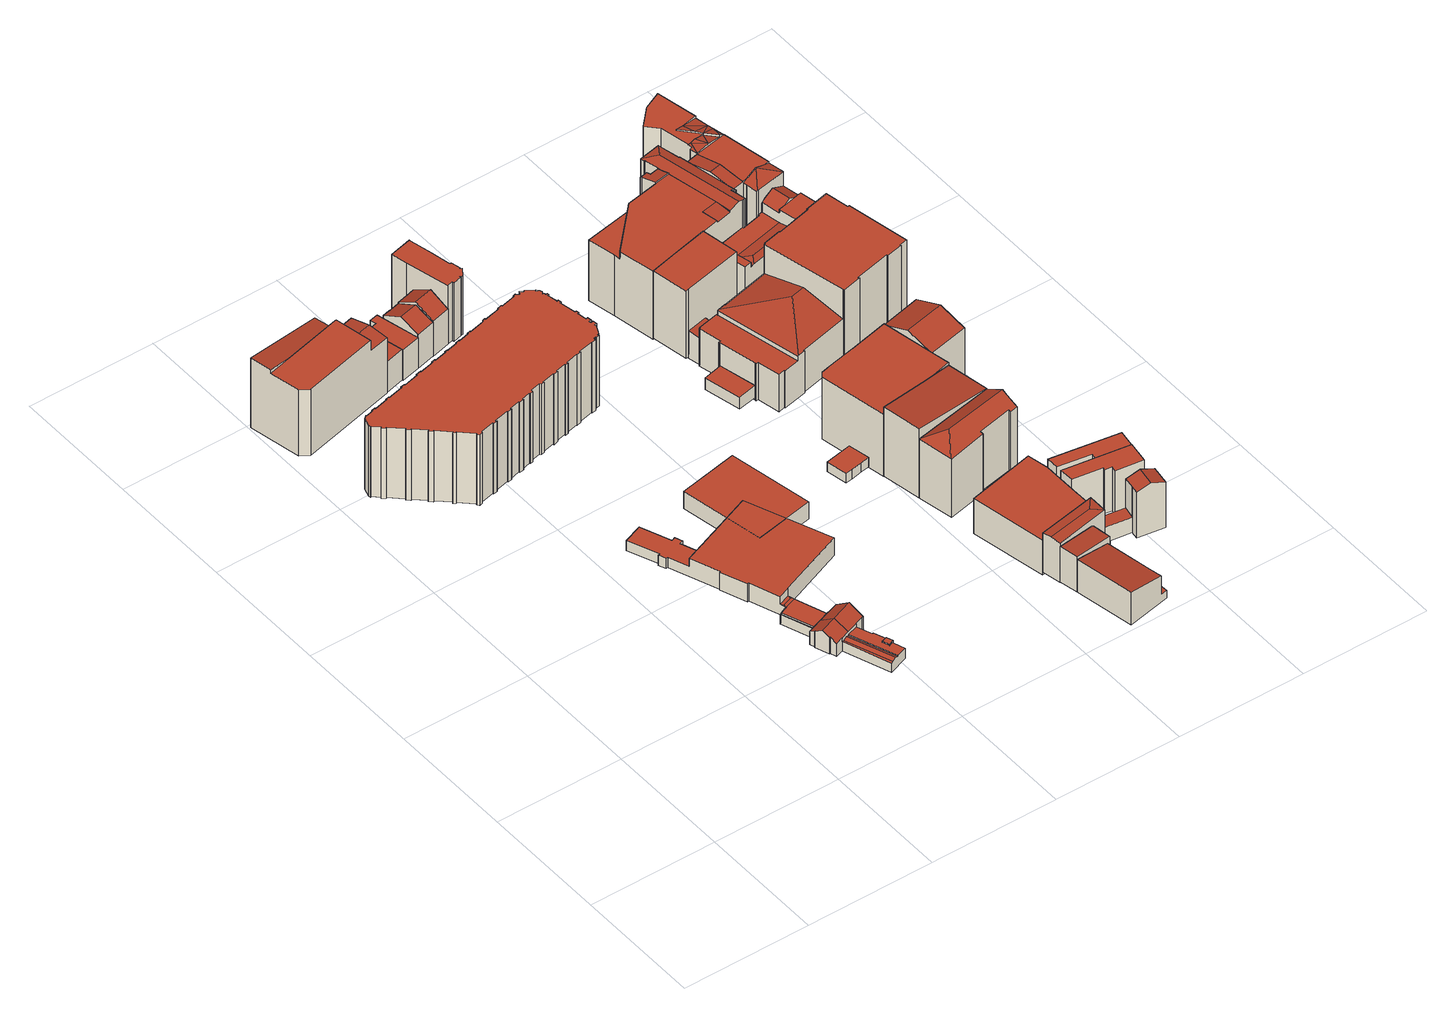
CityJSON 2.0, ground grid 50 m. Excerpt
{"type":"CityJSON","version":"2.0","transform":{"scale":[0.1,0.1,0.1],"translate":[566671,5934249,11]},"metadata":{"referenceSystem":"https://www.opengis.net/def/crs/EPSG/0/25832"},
"CityObjects":{
"building1":{"type":"Building","attributes":{"Gemeindeschluessel":"02000000","Geometrietyp2DReferenz":"3000","function":"31001_2010","roofType":"1000","measuredHeight":30.11,"storeysAboveGround":5},"geometry":[{"type":"MultiSurface","lod":"2","boundaries":[[[0,1,2,3,4]],[[5,6,7,1,8,9,10,11]],[[12,13,14,15]],[[16,17,13,12]],[[18,4,3,19]],[[1,0,8]],[[1,7,2]],[[20,10,9,21]],[[20,21,18,19,22,23,24]],[[24,23,14,13,17]],[[20,24,17,16,11,10]],[[5,11,16,12,15]],[[23,22,6,5,15,14]],[[18,21,9,8,0,4]],[[22,19,3,2,7,6]]],"semantics":{"surfaces":[{"type":"RoofSurface"},{"type":"WallSurface"},{"type":"GroundSurface"}],"values":[0,0,0,0,1,1,1,1,2,1,1,1,1,1,1]}}]},
"building2":{"type":"Building","attributes":{"Gemeindeschluessel":"02000000","Geometrietyp2DReferenz":"3000","function":"31001_3091","roofType":"1000","measuredHeight":4.42,"storeysAboveGround":1},"geometry":[{"type":"MultiSurface","lod":"2","boundaries":[[[25,26,27,28,29,30,31]],[[32,33,34,35,36,37,38]],[[38,37,26,25]],[[37,36,27,26]],[[36,35,28,27]],[[35,34,29,28]],[[34,33,30,29]],[[33,32,31,30]],[[32,38,25,31]]],"semantics":{"surfaces":[{"type":"GroundSurface"},{"type":"RoofSurface"},{"type":"WallSurface"}],"values":[0,1,2,2,2,2,2,2,2]}}]},
"building3":{"type":"Building","attributes":{"Gemeindeschluessel":"02000000","Geometrietyp2DReferenz":"3000","function":"51009_1610","roofType":"1000","measuredHeight":8.95},"geometry":[{"type":"MultiSurface","lod":"2","boundaries":[[[39,40,41,42,43,44]],[[45,40,39]],[[46,47,41,40,45,48,49,50]],[[47,42,41]],[[51,52,53,54]],[[52,55,56,53]],[[57,58,59,60,61,62,63,64,65,66,67,68]],[[69,70,71,72,73]],[[74,51,54,75]],[[76,77,78,79]],[[79,78,80,81]],[[81,80,82,83]],[[84,85,86,87]],[[87,86,88,89]],[[89,88,90,91]],[[43,92,93,44]],[[94,95,96,97]],[[97,96,98,99]],[[99,98,100,101]],[[102,103,104,105]],[[105,104,106,107]],[[71,108,50,72]],[[70,109,108,71]],[[110,66,65,111]],[[111,65,64,112]],[[112,64,63,113]],[[113,63,62,114]],[[114,62,61,115]],[[115,61,60,116]],[[116,60,59,117]],[[117,59,58,118]],[[55,57,68,56]],[[119,120,121,122]],[[123,124,125,126]],[[126,125,127,128]],[[129,130,131,132]],[[132,131,133,134]],[[135,48,45,39,44,93,95,94]],[[136,75,54,53,56,68,67,137,138]],[[139,140,92,43,42,47,46,141,142,143,144]],[[139,144,145,119,122,146,110,111,112,113,114,115,116,117,118,147,148,129,132,134,123,126,128,149,150,135,94,97,99,101,76,79,81,83,151,152,84,87,89,91,153,102,105,107,154]],[[100,98,96,95,93,92,140,155,106,104,103,156,157,158]],[[159,160,161,162,127,125,124,163]],[[164,136,138,159,163,133,131,130]],[[100,158,165,77,76,101]],[[166,151,83,82]],[[155,140,139,154]],[[106,155,154,107]],[[109,70,69,161,160,142,141]],[[135,150,73,72,50,49,48]],[[147,118,58,57,55,52,51,74]],[[123,134,133,163,124]],[[119,145,167,168,120]],[[110,146,169,137,67,66]],[[169,146,122,121]],[[167,145,144,143]],[[164,130,129,148]],[[148,147,74,75,136,164]],[[150,149,162,161,69,73]],[[127,162,149,128]],[[156,103,102,153]],[[165,158,157,170]],[[153,91,90,170,157,156]],[[85,84,152,171]],[[171,152,151,166]],[[159,138,137,169,121,120,168]],[[159,168,167,143,142,160]],[[109,141,46,50,108]],[[171,166,82,80,78,77,165,170,90,88,86,85]]],"semantics":{"surfaces":[{"type":"RoofSurface"},{"type":"WallSurface"},{"type":"GroundSurface"}],"values":[0,0,0,0,0,0,0,0,0,1,1,1,1,1,1,1,1,1,1,1,1,1,1,1,1,1,1,1,1,1,1,1,1,1,1,1,1,1,1,1,2,0,0,0,1,1,1,1,1,1,1,1,1,1,1,1,1,1,1,1,1,1,1,1,1,0,0,0,0]}}]},
"building4":{"type":"Building","attributes":{"Gemeindeschluessel":"02000000","Geometrietyp2DReferenz":"3000","function":"31001_2010","roofType":"1000","measuredHeight":30.69,"storeysAboveGround":6},"geometry":[{"type":"MultiSurface","lod":"2","boundaries":[[[172,173,174,175]],[[175,174,176,177]],[[177,176,178,179]],[[179,178,180,181]],[[181,180,182,183]],[[183,182,184,185]],[[185,184,186,187]],[[187,186,188,189]],[[189,188,190,191]],[[191,190,192,193]],[[193,192,194,195]],[[195,194,196,197]],[[197,196,198,199]],[[199,198,200,201]],[[201,200,202,203]],[[203,202,204,205]],[[205,204,206,207]],[[207,206,208,209]],[[209,208,210,211]],[[211,210,212,213]],[[213,212,214,215]],[[215,214,216,217]],[[217,216,218,219]],[[219,218,220,221]],[[221,220,222,223]],[[223,222,224,225]],[[225,224,226,227]],[[227,226,228,229]],[[229,228,230,231]],[[231,230,232,233]],[[233,232,234,235]],[[235,234,236,237]],[[237,236,238,239]],[[239,238,240,241]],[[241,240,242,243]],[[243,242,244,245]],[[245,244,246,247]],[[247,246,248,249]],[[249,248,250,251]],[[251,250,252,253]],[[253,252,254,255]],[[255,254,256,257]],[[257,256,258,259]],[[259,258,260,261]],[[261,260,262,263]],[[263,262,264,265]],[[265,264,266,267]],[[267,266,268,269]],[[269,268,270,271]],[[271,270,272,273]],[[273,272,274,275]],[[275,274,276,277]],[[277,276,278,279]],[[279,278,280,281]],[[282,283,284,285]],[[285,284,286,287]],[[287,286,288,289]],[[289,288,290,291]],[[291,290,292,293]],[[293,292,294,295]],[[295,294,296,297]],[[297,296,298,299]],[[299,298,300,301]],[[301,300,302,303]],[[303,302,304,305]],[[305,304,306,307]],[[307,306,308,309]],[[309,308,310,311]],[[311,310,312,313]],[[313,312,314,315]],[[315,314,316,317]],[[317,316,318,319]],[[319,318,320,321]],[[321,320,322,323]],[[323,322,324,325]],[[325,324,326,327]],[[328,329,330,331]],[[331,330,332,333]],[[333,332,334,335]],[[335,334,336,337]],[[337,336,338,339]],[[339,338,340,341]],[[341,340,342,343]],[[343,342,344,345]],[[345,344,346,347]],[[347,346,348,349]],[[349,348,350,351]],[[351,350,352,353]],[[353,352,354,355]],[[355,354,356,357]],[[357,356,358,359]],[[359,358,360,361]],[[361,360,362,363]],[[363,362,364,365]],[[365,364,366,367]],[[367,366,368,369]],[[369,368,370,371]],[[371,370,372,373]],[[373,372,374,375]],[[375,374,376,377]],[[377,376,378,379]],[[379,378,380,381]],[[381,380,382,383]],[[383,382,384,385]],[[385,384,386,387]],[[387,386,388,389]],[[389,388,390,391]],[[391,390,392,393]],[[393,392,394,395]],[[395,394,396,397]],[[397,396,398,399]],[[399,398,400,401]],[[401,400,402,403]],[[403,402,404,405]],[[405,404,406,407]],[[407,406,408,409]],[[409,408,410,411]],[[411,410,412,413]],[[413,412,414,415]],[[415,414,416,417]],[[417,416,418,419]],[[420,421,422,423]],[[423,422,424,425]],[[425,424,426,427]],[[427,426,428,429]],[[429,428,430,431]],[[431,430,432,433]],[[433,432,434,435]],[[435,434,436,437]],[[437,436,438,439]],[[439,438,440,441]],[[441,440,442,443]],[[443,442,444,445]],[[445,444,446,447]],[[447,446,448,449]],[[449,448,450,451]],[[451,450,452,453]],[[453,452,454,455]],[[455,454,456,457]],[[457,456,458,459]],[[459,458,173,172]],[[460,461,462,463]],[[462,461,418,416,414,412,410,408,406,404,402,400,398,396,394,392,390,388,386,384,382,380,378,376,374,372,370,368,366,364,362,360,358,356,354,352,350,348,346,344,342,340,338,336,334,332,330,329,464,326,324,322,320,318,316,314,312,310,308,306,304,302,300,298,296,294,292,290,288,286,284,283,465,280,278,276,274,272,270,268,266,264,262,260,258,256,254,252,250,248,246,244,242,240,238,236,234,232,230,228,226,224,222,220,218,216,214,212,210,208,206,204,202,200,198,196,194,192,190,188,186,184,182,180,178,176,174,173,458,456,454,452,450,448,446,444,442,440,438,436,434,432,430,428,426,424,422,421]],[[328,331,333,335,337,339,341,343,345,347,349,351,353,355,357,359,361,363,365,367,369,371,373,375,377,379,381,383,385,387,389,391,393,395,397,399,401,403,405,407,409,411,413,415,417,419,460,463,420,423,425,427,429,431,433,435,437,439,441,443,445,447,449,451,453,455,457,459,172,175,177,179,181,183,185,187,189,191,193,195,197,199,201,203,205,207,209,211,213,215,217,219,221,223,225,227,229,231,233,235,237,239,241,243,245,247,249,251,253,255,257,259,261,263,265,267,269,271,273,275,277,279,281,466,282,285,287,289,291,293,295,297,299,301,303,305,307,309,311,313,315,317,319,321,323,325,327,467]],[[467,327,326,464]],[[420,463,462,421]],[[460,419,418,461]],[[328,467,464,329]],[[282,466,465,283]],[[466,281,280,465]]],"semantics":{"surfaces":[{"type":"WallSurface"},{"type":"RoofSurface"},{"type":"GroundSurface"}],"values":[0,0,0,0,0,0,0,0,0,0,0,0,0,0,0,0,0,0,0,0,0,0,0,0,0,0,0,0,0,0,0,0,0,0,0,0,0,0,0,0,0,0,0,0,0,0,0,0,0,0,0,0,0,0,0,0,0,0,0,0,0,0,0,0,0,0,0,0,0,0,0,0,0,0,0,0,0,0,0,0,0,0,0,0,0,0,0,0,0,0,0,0,0,0,0,0,0,0,0,0,0,0,0,0,0,0,0,0,0,0,0,0,0,0,0,0,0,0,0,0,0,0,0,0,0,0,0,0,0,0,0,0,0,0,0,0,0,0,0,0,0,0,1,2,0,0,0,0,0,0]}}]},
"building5":{"type":"Building","attributes":{"Gemeindeschluessel":"02000000","Geometrietyp2DReferenz":"3000","function":"31001_2070","roofType":"1000","measuredHeight":13.26,"storeysAboveGround":3},"geometry":[{"type":"MultiSurface","lod":"2","boundaries":[[[468,469,470,471]],[[471,470,472,473]],[[473,472,474,475]],[[469,468,476,477]],[[477,476,475,474]],[[475,476,468,471,473]],[[477,474,472,470,469]]],"semantics":{"surfaces":[{"type":"WallSurface"},{"type":"GroundSurface"},{"type":"RoofSurface"}],"values":[0,0,0,0,0,1,2]}}]},
"building6":{"type":"Building","attributes":{"Gemeindeschluessel":"02000000","Geometrietyp2DReferenz":"3000","function":"31001_1120","roofType":"1000","measuredHeight":13.15,"storeysAboveGround":3},"geometry":[{"type":"MultiSurface","lod":"2","boundaries":[[[478,479,480,481,482,483,484,485]],[[486,487,488,489,490,491,492,468]],[[486,485,484,487]],[[487,484,483,488]],[[488,483,482,489]],[[489,482,481,490]],[[490,481,480,491]],[[491,480,479,492]],[[492,479,478,468]],[[468,478,485,486]]],"semantics":{"surfaces":[{"type":"RoofSurface"},{"type":"GroundSurface"},{"type":"WallSurface"}],"values":[0,1,2,2,2,2,2,2,2,2]}}]},
"building7":{"type":"Building","attributes":{"Gemeindeschluessel":"02000000","Geometrietyp2DReferenz":"3000","function":"31001_1120","roofType":"3100","measuredHeight":18.09,"storeysAboveGround":3},"geometry":[{"type":"MultiSurface","lod":"2","boundaries":[[[493,494,495,496]],[[497,496,495,498]],[[493,499,500,494]],[[501,502,503,504]],[[505,506,507,508]],[[501,504,497,498,509,510,505,508]],[[497,504,503,511,499,493,496]],[[505,510,512,513,506]],[[502,501,508,507]],[[512,510,509,514]],[[509,498,495,494,500,514]],[[511,503,502,507,506,513]],[[511,513,512,514,500,499]]],"semantics":{"surfaces":[{"type":"RoofSurface"},{"type":"WallSurface"},{"type":"GroundSurface"}],"values":[0,1,1,1,1,2,1,1,1,1,1,0,0]}}]},
"building8":{"type":"Building","attributes":{"Gemeindeschluessel":"02000000","Geometrietyp2DReferenz":"3000","function":"31001_3074","roofType":"1000","measuredHeight":7.38},"geometry":[{"type":"MultiSurface","lod":"2","boundaries":[[[515,516,517,518]],[[519,520,521,522]],[[519,518,517,520]],[[520,517,516,521]],[[521,516,515,522]],[[519,522,515,518]]],"semantics":{"surfaces":[{"type":"RoofSurface"},{"type":"GroundSurface"},{"type":"WallSurface"}],"values":[0,1,2,2,2,2]}}]},
"building9":{"type":"Building","attributes":{"Gemeindeschluessel":"02000000","Geometrietyp2DReferenz":"3000","function":"31001_2070","roofType":"3100","measuredHeight":19.47,"storeysAboveGround":5},"geometry":[{"type":"MultiSurface","lod":"2","boundaries":[[[523,524,525,526]],[[527,528,529,530]],[[531,526,525,532]],[[523,533,534,524]],[[535,536,537,538]],[[527,530,539,540,531,532,535,538]],[[541,542,534,533,543,544]],[[544,543,540,539]],[[541,544,539,530,529]],[[535,532,525,524,534,542,536]],[[531,540,543,533,523,526]],[[528,527,538,537]],[[528,537,536,542,541,529]]],"semantics":{"surfaces":[{"type":"RoofSurface"},{"type":"WallSurface"},{"type":"GroundSurface"}],"values":[0,1,1,1,1,2,0,1,1,1,1,1,0]}}]},
"building10":{"type":"Building","attributes":{"Gemeindeschluessel":"02000000","Geometrietyp2DReferenz":"3000","function":"31001_3010","roofType":"1000","measuredHeight":25.36,"storeysAboveGround":8},"geometry":[{"type":"MultiSurface","lod":"2","boundaries":[[[545,546,547,548,549,550,551,552,553,554,555,556,557,558,559,560,561]],[[562,563,564,565,566,567,568,569,570,571,572,573,574,575,576,577,578]],[[562,561,560,563]],[[563,560,559,564]],[[564,559,558,565]],[[565,558,557,566]],[[566,557,556,567]],[[567,556,555,568]],[[568,555,554,569]],[[569,554,553,570]],[[570,553,552,571]],[[571,552,551,572]],[[572,551,550,573]],[[573,550,549,574]],[[574,549,548,575]],[[575,548,547,576]],[[576,547,546,577]],[[577,546,545,578]],[[578,545,561,562]]],"semantics":{"surfaces":[{"type":"RoofSurface"},{"type":"GroundSurface"},{"type":"WallSurface"}],"values":[0,1,2,2,2,2,2,2,2,2,2,2,2,2,2,2,2,2,2]}}]},
"building11":{"type":"Building","attributes":{"Gemeindeschluessel":"02000000","Geometrietyp2DReferenz":"3000","function":"51009_1610","roofType":"1000","measuredHeight":4.13},"geometry":[{"type":"MultiSurface","lod":"2","boundaries":[[[579,580,581,582,583,584]],[[585,586,587,588,589,590]],[[585,584,583,586]],[[586,583,582,587]],[[587,582,581,588]],[[588,581,580,589]],[[589,580,579,590]],[[585,590,579,584]]],"semantics":{"surfaces":[{"type":"RoofSurface"},{"type":"GroundSurface"},{"type":"WallSurface"}],"values":[0,1,2,2,2,2,2,2]}}]},
"building12":{"type":"Building","attributes":{"Gemeindeschluessel":"02000000","Geometrietyp2DReferenz":"3000","function":"31001_2070","roofType":"2100","measuredHeight":14.18,"storeysAboveGround":3},"geometry":[{"type":"MultiSurface","lod":"2","boundaries":[[[591,592,593,594]],[[595,596,597,598]],[[594,599,600,591]],[[601,593,592,602]],[[603,595,598,604,601,602]],[[603,602,592,591,600,605]],[[601,604,599,594,593]],[[596,595,603,605]],[[599,604,598,597]],[[597,596,605,600,599]]],"semantics":{"surfaces":[{"type":"RoofSurface"},{"type":"WallSurface"},{"type":"GroundSurface"}],"values":[0,1,1,1,2,1,1,1,1,0]}}]},
"building13":{"type":"Building","attributes":{"Gemeindeschluessel":"02000000","Geometrietyp2DReferenz":"3000","function":"31001_2070","roofType":"1000","measuredHeight":15.32,"storeysAboveGround":4},"geometry":[{"type":"MultiSurface","lod":"2","boundaries":[[[606,607,608,609]],[[609,610,611,606]],[[612,608,607,613]],[[614,615,616,617,612,613]],[[618,616,615,619]],[[620,617,616,618]],[[619,615,614,621]],[[614,613,607,606,611,621]],[[612,617,620,610,609,608]],[[619,621,611,610,620,618]]],"semantics":{"surfaces":[{"type":"RoofSurface"},{"type":"WallSurface"},{"type":"GroundSurface"}],"values":[0,1,1,2,1,1,1,1,1,0]}}]},
"building14":{"type":"Building","attributes":{"Gemeindeschluessel":"02000000","Geometrietyp2DReferenz":"3000","function":"51009_1610","roofType":"1000","measuredHeight":5.1},"geometry":[{"type":"MultiSurface","lod":"2","boundaries":[[[622,623,624,625]],[[626,627,628,629]],[[626,625,624,627]],[[627,624,623,628]],[[628,623,622,629]],[[629,622,625,626]]],"semantics":{"surfaces":[{"type":"RoofSurface"},{"type":"GroundSurface"},{"type":"WallSurface"}],"values":[0,1,2,2,2,2]}}]},
"building15":{"type":"Building","attributes":{"Gemeindeschluessel":"02000000","Geometrietyp2DReferenz":"3000","function":"31001_2070","roofType":"3200","measuredHeight":17.48,"storeysAboveGround":5},"geometry":[{"type":"MultiSurface","lod":"2","boundaries":[[[630,631,632,633]],[[634,632,631]],[[635,636,637,638]],[[639,636,635,630,633]],[[638,637,634,631]],[[635,638,631,630]],[[634,637,636,639]],[[634,639,633,632]]],"semantics":{"surfaces":[{"type":"RoofSurface"},{"type":"GroundSurface"},{"type":"WallSurface"}],"values":[0,0,1,2,2,2,2,0]}}]},
"building16":{"type":"Building","attributes":{"Gemeindeschluessel":"02000000","Geometrietyp2DReferenz":"3000","function":"31001_2070","roofType":"1000","measuredHeight":15.12,"storeysAboveGround":6},"geometry":[{"type":"MultiSurface","lod":"2","boundaries":[[[640,641,642,643]],[[644,645,646,647]],[[647,646,648,649]],[[650,651,649,648]],[[652,650,648,646,645,642,641]],[[640,643,644,647,649,651,653]],[[640,653,652,641]],[[653,651,650,652]],[[644,643,642,645]]],"semantics":{"surfaces":[{"type":"WallSurface"},{"type":"RoofSurface"},{"type":"GroundSurface"}],"values":[0,0,0,0,1,2,0,0,0]}}]},
"building17":{"type":"Building","attributes":{"Gemeindeschluessel":"02000000","Geometrietyp2DReferenz":"3000","function":"31001_2070","roofType":"3200","measuredHeight":29.46,"storeysAboveGround":8},"geometry":[{"type":"MultiSurface","lod":"2","boundaries":[[[654,655,656,657]],[[658,654,657]],[[659,657,656,660]],[[661,662,663,664]],[[664,663,665,666]],[[666,665,667,668]],[[668,667,669,670]],[[670,669,671,672]],[[673,659,660,661,664,666,668,670,672]],[[658,657,659,673,674]],[[674,673,672,671]],[[661,660,656,655,662]],[[674,671,669,667,665,663,662,655,654,658]]],"semantics":{"surfaces":[{"type":"RoofSurface"},{"type":"WallSurface"},{"type":"GroundSurface"}],"values":[0,0,1,1,1,1,1,1,2,1,1,1,0]}}]},
"building18":{"type":"Building","attributes":{"Gemeindeschluessel":"02000000","Geometrietyp2DReferenz":"3000","function":"31001_2070","roofType":"1000","measuredHeight":29.95,"storeysAboveGround":6},"geometry":[{"type":"MultiSurface","lod":"2","boundaries":[[[675,676,677,678]],[[679,680,681,682]],[[676,675,682,681]],[[683,684,680,679]],[[684,683,678,677]],[[678,683,679,682,675]],[[684,677,676,681,680]]],"semantics":{"surfaces":[{"type":"WallSurface"},{"type":"GroundSurface"},{"type":"RoofSurface"}],"values":[0,0,0,0,0,1,2]}}]},
"building19":{"type":"Building","attributes":{"Gemeindeschluessel":"02000000","Geometrietyp2DReferenz":"3000","function":"31001_2070","roofType":"1000","measuredHeight":26.93,"storeysAboveGround":7},"geometry":[{"type":"MultiSurface","lod":"2","boundaries":[[[685,686,687,688]],[[688,687,689,690]],[[690,689,691,692]],[[692,691,693,694]],[[694,693,695,696]],[[696,695,697,698]],[[698,697,699,700]],[[700,699,701,702]],[[703,704,705,706]],[[707,701,699,697,695,693,691,689,687,686,705,704,708]],[[709,710,703,706,685,688,690,692,694,696,698,700,702]],[[710,709,707,708]],[[709,702,701,707]],[[685,706,705,686]],[[703,710,708,704]]],"semantics":{"surfaces":[{"type":"WallSurface"},{"type":"RoofSurface"},{"type":"GroundSurface"}],"values":[0,0,0,0,0,0,0,0,0,1,2,0,0,0,0]}}]},
"building20":{"type":"Building","attributes":{"Gemeindeschluessel":"02000000","Geometrietyp2DReferenz":"3000","function":"31001_2070","roofType":"1000","measuredHeight":29.16,"storeysAboveGround":8},"geometry":[{"type":"MultiSurface","lod":"2","boundaries":[[[711,712,713,714]],[[714,713,715,716]],[[717,718,719,720]],[[720,719,712,711]],[[721,722,718,717]],[[722,721,716,715]],[[716,721,717,720,711,714]],[[722,715,713,712,719,718]]],"semantics":{"surfaces":[{"type":"WallSurface"},{"type":"GroundSurface"},{"type":"RoofSurface"}],"values":[0,0,0,0,0,0,1,2]}}]},
"building21":{"type":"Building","attributes":{"Gemeindeschluessel":"02000000","Geometrietyp2DReferenz":"3000","function":"31001_2070","roofType":"3100","measuredHeight":21.65,"storeysAboveGround":5},"geometry":[{"type":"MultiSurface","lod":"2","boundaries":[[[723,724,725,726]],[[727,724,723,728]],[[725,729,730,726]],[[728,723,726,730,731,732,733]],[[734,735,736,727,728,733]],[[737,734,733,732]],[[735,734,737,738,739]],[[729,736,735,739]],[[727,736,729,725,724]],[[738,737,732,731]],[[738,731,730,729,739]]],"semantics":{"surfaces":[{"type":"RoofSurface"},{"type":"WallSurface"},{"type":"GroundSurface"}],"values":[0,1,1,1,2,1,1,1,1,0,0]}}]},
"building22":{"type":"Building","attributes":{"Gemeindeschluessel":"02000000","Geometrietyp2DReferenz":"3000","function":"31001_2070","roofType":"1000","measuredHeight":19.04,"storeysAboveGround":5},"geometry":[{"type":"MultiSurface","lod":"2","boundaries":[[[740,741,742,743]],[[743,742,744,745]],[[746,747,748,749]],[[750,751,752,753]],[[744,742,741,752,751,754,748,747]],[[750,753,740,743,745,746,749,755]],[[755,749,748,754]],[[746,745,744,747]],[[740,753,752,741]],[[750,755,754,751]]],"semantics":{"surfaces":[{"type":"WallSurface"},{"type":"RoofSurface"},{"type":"GroundSurface"}],"values":[0,0,0,0,1,2,0,0,0,0]}}]},
"building23":{"type":"Building","attributes":{"Gemeindeschluessel":"02000000","Geometrietyp2DReferenz":"3000","function":"31001_2070","roofType":"1000","measuredHeight":19,"storeysAboveGround":5},"geometry":[{"type":"MultiSurface","lod":"2","boundaries":[[[756,757,758,755]],[[755,758,759,760]],[[760,759,761,762]],[[763,764,765,766]],[[757,756,766,765]],[[762,761,764,763]],[[762,763,766,756,755,760]],[[764,761,759,758,757,765]]],"semantics":{"surfaces":[{"type":"WallSurface"},{"type":"GroundSurface"},{"type":"RoofSurface"}],"values":[0,0,0,0,0,0,1,2]}}]},
"building24":{"type":"Building","attributes":{"name":"Theater","Gemeindeschluessel":"02000000","Geometrietyp2DReferenz":"3000","function":"31001_3030","roofType":"1000","measuredHeight":31.31,"storeysAboveGround":6},"geometry":[{"type":"MultiSurface","lod":"2","boundaries":[[[767,768,769,770,771,772,773,774,775,776,777,778,779,780,781]],[[782,783,784,785,786]],[[787,788,789,790]],[[791,792,793,794,795,796,797,798]],[[799,800,801,791,802]],[[801,803,792,791]],[[804,805,806,807,808,809,810,811,812,813,803,801,800]],[[814,815,816,817,818]],[[819,820,821,822,823,824,825,815,826]],[[827,828,829,830]],[[816,825,831,832,817]],[[833,834,835,836]],[[837,781,780,838]],[[839,779,778,840]],[[841,775,774,842]],[[842,774,773,843]],[[843,773,772,844]],[[844,772,771,845]],[[845,771,770,846]],[[846,770,769,847]],[[847,769,768,848]],[[848,768,767,849]],[[849,767,781,837]],[[776,782,786,777]],[[850,851,852,853]],[[854,855,856,857]],[[802,789,788,799]],[[858,787,790,859]],[[860,798,797,861]],[[861,797,796,862]],[[862,796,795,863]],[[863,795,794,864]],[[865,866,867,868]],[[868,867,869,870]],[[870,869,871,872]],[[872,871,873,874]],[[875,876,877,878]],[[878,877,879,880]],[[880,879,881,882]],[[883,811,810,884]],[[884,810,809,885]],[[885,809,808,886]],[[886,808,807,887]],[[887,807,806,888]],[[888,806,805,889]],[[889,805,804,890]],[[814,826,815]],[[825,824,831]],[[891,823,822,892]],[[892,822,821,893]],[[834,829,828,835]],[[894,895,896,897]],[[897,896,898,899]],[[899,898,900,901]],[[901,900,902,903]],[[903,902,904,905]],[[905,904,906,907]],[[907,906,908,909]],[[910,911,912,913]],[[893,821,820,827,830,914,895,894]],[[875,878,880,882,854,857,841,842,843,844,845,846,847,848,849,837,838,910,913,915,850,853,865,868,870,872,874,883,884,885,886,887,888,889,890,858,859,916,860,861,862,863,864,917,891,892,893,894,897,899,901,903,905,907,909]],[[911,910,838,780,779,839]],[[850,915,777,786,785,851]],[[841,857,856,783,782,776,775]],[[918,919,866,865,853,852]],[[855,854,882,881,920,921]],[[858,890,804,800,799,788,787]],[[917,864,794,793,818,817,832]],[[860,916,791,798]],[[883,874,873,922,833,836,812,811]],[[819,826,814,818,793,792,803,813]],[[891,917,832,831,824,823]],[[815,825,816]],[[813,812,836,835,828,827,820,819]],[[919,918,923,921,920]],[[876,875,909,908]],[[914,830,829,834,833,922]],[[916,859,790,789,802,791]],[[915,913,912,840,778,777]],[[914,922,873,871,869,867,866,919,920,881,879,877,876,908,906,904,902,900,898,896,895]],[[784,783,856,855,921,923]],[[784,923,918,852,851,785]],[[911,839,840,912]]],"semantics":{"surfaces":[{"type":"RoofSurface"},{"type":"WallSurface"},{"type":"GroundSurface"}],"values":[0,0,0,0,0,0,0,0,0,0,0,0,1,1,1,1,1,1,1,1,1,1,1,1,1,1,1,1,1,1,1,1,1,1,1,1,1,1,1,1,1,1,1,1,1,1,1,1,1,1,1,1,1,1,1,1,1,1,1,1,2,1,1,1,1,1,1,1,1,1,1,1,1,1,1,1,1,1,1,0,0,0,0]}}]},
"building25":{"type":"Building","attributes":{"Gemeindeschluessel":"02000000","Geometrietyp2DReferenz":"3000","function":"31001_2070","roofType":"3100","measuredHeight":30.28,"storeysAboveGround":8},"geometry":[{"type":"MultiSurface","lod":"2","boundaries":[[[924,925,926,927]],[[928,927,926,929]],[[930,928,929,931]],[[924,927,928,930,932]],[[932,930,931,933]],[[931,929,926,925,933]],[[932,933,925,924]]],"semantics":{"surfaces":[{"type":"RoofSurface"},{"type":"WallSurface"},{"type":"GroundSurface"}],"values":[0,1,2,1,1,1,0]}}]},
"building26":{"type":"Building","attributes":{"Gemeindeschluessel":"02000000","Geometrietyp2DReferenz":"3000","function":"31001_2070","roofType":"1000","measuredHeight":30.75,"storeysAboveGround":7},"geometry":[{"type":"MultiSurface","lod":"2","boundaries":[[[934,935,936,937]],[[938,939,940,941]],[[942,943,944,945,946]],[[947,948,949,950]],[[951,952,953,954,955,956]],[[957,958,959,960,953,952]],[[961,962,963,964,965]],[[966,962,961]],[[967,968,969]],[[966,970,962]],[[971,972,968]],[[967,971,968]],[[973,971,967]],[[974,975,976,977]],[[978,979,966]],[[980,971,973]],[[981,982,980,973]],[[976,975,983,984,985,986]],[[987,988,989,990]],[[991,935,934,992]],[[936,993,994,937]],[[946,995,942]],[[996,997,998,999]],[[999,998,1000,1001]],[[1002,1003,1004,1005]],[[1006,1007,1008]],[[943,1009,944]],[[1010,1011,1012,1013]],[[1013,1012,1014,1015]],[[1015,1014,1016,1017]],[[1017,1016,1018,1019]],[[1019,1018,1020,1021]],[[947,956,955,948]],[[1022,1023,1024,1025]],[[972,1026,968]],[[979,1027,1028]],[[962,1029,963]],[[984,1030,985]],[[959,1031,960]],[[1032,969,968]],[[988,1033,1034,989]],[[1035,1036,1037]],[[1038,1039,1040,1041]],[[1042,1043,1039,1038]],[[1044,1045,1046,1047]],[[1048,1049,992,934,937,994]],[[1050,1051,1052,940,939]],[[1053,964,963,1029,1054,1055]],[[1037,1036,1030,984,983,1056,1025,1024,1026,972,971,980,982]],[[1021,1020,1057,1009,943,942,995,997,996]],[[1054,1029,962,1028,1027,1032,968,1026,1024,1023,1058]],[[1057,1020,1018,1016,1014,1012,1011,1059,957,951,1060,1050,939,938]],[[1061,1007,1006,944,1009,1057,938,941,1046,1045]],[[1062,1063,1064,1010,1013,1015,1017,1019,1021,996,999,1001,991,992,1049,1042,1038,1041,1065,1066,1067,1044,1047,1052,1051,1053,1055,1068,1022,1025,1056]],[[1000,998,997,995,946,945,1002,1005,1048,994,993]],[[1000,993,936,935,991,1001]],[[944,1006,1003,1002,945]],[[1043,1042,1049,1048,1005,1004]],[[1052,1047,1046,941,940]],[[1053,1051,1050,1060,950,949,965,964]],[[1022,1068,1058,1023]],[[1010,1064,1069,1033,988,987,1059,1011]],[[1035,981,978,966,961,1070]],[[1032,1027,979,978,981,973,967,969]],[[1071,1063,1062,974,977]],[[1062,1056,983,975,974]],[[1069,1064,1063,1071]],[[1072,986,985]],[[1028,962,970]],[[948,955,954,1070,961,965,949]],[[990,989,1034,1072,1031,959,958]],[[951,957,952]],[[954,953,960]],[[1068,1055,1054,1058]],[[957,1059,987,990,958]],[[1060,951,956,947,950]],[[1044,1067,1061,1045]],[[1067,1066,1007,1061]],[[1066,1065,1073,1008,1007]],[[1073,1065,1041,1040]],[[1037,982,981,1035]],[[1069,1071,977,976,986,1072,1034,1033]],[[966,979,1028,970]],[[954,960,1031,1072,985,1030,1036,1035,1070]],[[1073,1040,1039,1043,1004,1003,1006,1008]]],"semantics":{"surfaces":[{"type":"RoofSurface"},{"type":"WallSurface"},{"type":"GroundSurface"}],"values":[0,0,0,0,0,0,0,0,0,0,0,0,0,0,0,0,0,0,0,1,1,1,1,1,1,1,1,1,1,1,1,1,1,1,1,1,1,1,1,1,1,1,1,1,1,1,1,1,1,1,0,0,0,2,0,1,1,1,1,1,1,1,1,1,1,1,1,1,1,1,1,1,1,1,1,1,1,1,1,1,0,0,0,0,0]}}]}
},
"vertices":[
[20,2398,311],[110,2419,296],[339,2474,258],[319,2557,259],[3,2482,311],[343,2474,296],[339,2473,296],[339,2474,296],[20,2398,296],[44,2278,296],[76,2258,296],[372,2328,296],[357,2401,262],[436,2420,262],[418,2492,250],[343,2474,250],[372,2328,250],[454,2347,250],[3,2482,9],[319,2557,9],[76,2258,9],[44,2278,9],[339,2473,9],[418,2492,9],[454,2347,9],
[981,359,23],[979,358,23],[969,384,23],[972,385,23],[989,391,23],[999,366,23],[993,364,23],[993,364,68],[999,366,68],[989,391,68],[972,385,68],[969,384,68],[979,358,68],[981,359,68],
[817,720,66],[825,717,66],[857,729,66],[860,737,66],[858,743,66],[815,726,66],[821,709,66],[866,720,66],[864,726,66],[823,703,66],[818,701,66],[817,701,66],[944,292,60],[957,297,66],[890,474,66],[877,469,60],[971,302,60],[903,479,60],[971,302,64],[1010,316,64],[993,364,64],[981,359,64],[979,358,64],[969,384,64],[972,385,64],[989,391,64],[972,436,64],[968,435,64],[946,494,64],[903,479,64],[834,567,60],[838,568,60],[792,690,60],[817,701,60],[789,691,60],[934,289,60],[870,467,60],[662,1126,20],[662,1126,64],[656,1124,64],[656,1124,20],[645,1152,64],[645,1152,20],[651,1154,64],[651,1154,20],[723,1182,20],[723,1182,64],[738,1188,64],[738,1188,20],[749,1160,64],[749,1160,20],[734,1154,64],[734,1154,20],[858,743,97],[815,726,97],[774,841,20],[774,841,97],[769,839,97],[769,839,20],[730,938,97],[730,938,20],[735,940,97],[735,940,20],[829,1103,20],[829,1103,97],[906,1133,97],[906,1133,20],[999,1169,97],[999,1169,20],[792,690,66],[838,568,66],[968,435,20],[972,436,20],[989,391,20],[972,385,20],[969,384,20],[979,358,20],[981,359,20],[993,364,20],[1010,316,20],[986,509,20],[986,509,76],[980,507,76],[980,507,20],[809,534,20],[809,534,90],[811,535,90],[811,535,20],[804,555,76],[804,555,20],[839,456,20],[839,456,76],[831,480,92],[831,480,20],[828,479,92],[828,479,20],[823,703,20],[870,467,75],[946,494,75],[903,479,75],[858,744,20],[858,744,97],[910,595,66],[910,595,75],[911,594,76],[911,594,20],[951,608,20],[946,495,20],[934,289,20],[870,467,20],[834,566,20],[789,691,20],[605,1270,20],[677,1298,20],[764,1077,20],[1125,848,20],[1125,848,97],[764,1077,97],[764,1078,97],[692,1050,97],[884,528,110],[865,578,75],[834,567,75],[834,566,76],[819,505,109],[870,467,76],[692,1050,64],[605,1270,64],[951,608,76],[968,559,110],[946,495,76],[764,1078,64],[677,1298,64],
[107,1978,12],[107,1978,318],[107,1988,318],[107,1988,12],[116,2022,318],[116,2022,12],[121,2026,318],[121,2026,12],[127,2032,318],[127,2032,12],[127,2029,318],[127,2029,12],[159,2036,318],[159,2036,12],[158,2039,318],[158,2039,12],[172,2043,318],[172,2043,12],[173,2039,318],[173,2039,12],[227,2052,318],[227,2052,12],[226,2055,318],[226,2055,12],[240,2058,318],[240,2058,12],[241,2055,318],[241,2055,12],[301,2069,318],[301,2069,12],[300,2072,318],[300,2072,12],[317,2076,318],[317,2076,12],[318,2073,318],[318,2073,12],[378,2087,318],[378,2087,12],[377,2091,318],[377,2091,12],[397,2095,318],[397,2095,12],[398,2092,318],[398,2092,12],[453,2105,318],[453,2105,12],[452,2108,318],[452,2108,12],[467,2111,318],[467,2111,12],[468,2108,318],[468,2108,12],[517,2119,318],[517,2119,12],[516,2123,318],[516,2123,12],[527,2125,318],[527,2125,12],[528,2122,318],[528,2122,12],[570,2132,318],[570,2132,12],[569,2135,318],[569,2135,12],[586,2139,318],[586,2139,12],[587,2136,318],[587,2136,12],[628,2146,318],[628,2146,12],[627,2149,318],[627,2149,12],[640,2152,318],[640,2152,12],[641,2149,318],[641,2149,12],[703,2164,318],[703,2164,12],[703,2168,318],[703,2168,12],[714,2171,318],[714,2171,12],[715,2167,318],[715,2167,12],[778,2182,318],[778,2182,12],[777,2186,318],[777,2186,12],[795,2190,318],[795,2190,12],[796,2186,318],[796,2186,12],[854,2200,318],[854,2200,12],[853,2203,318],[853,2203,12],[861,2205,318],[861,2205,12],[864,2206,318],[864,2206,12],[865,2203,318],[865,2203,12],[874,2197,318],[874,2197,12],[881,2207,318],[881,2207,12],[894,2198,318],[894,2198,12],[897,2203,318],[897,2203,12],[926,2179,12],[926,2179,318],[937,2172,318],[937,2172,12],[940,2163,318],[940,2163,12],[936,2154,318],[936,2154,12],[941,2152,318],[941,2152,12],[942,2146,318],[942,2146,12],[948,2147,318],[948,2147,12],[949,2139,318],[949,2139,12],[944,2138,318],[944,2138,12],[951,2098,318],[951,2098,12],[957,2099,318],[957,2099,12],[959,2086,318],[959,2086,12],[954,2085,318],[954,2085,12],[966,2022,318],[966,2022,12],[972,2023,318],[972,2023,12],[974,2012,318],[974,2012,12],[968,2011,318],[968,2011,12],[974,1974,318],[974,1974,12],[981,1975,318],[981,1975,12],[984,1960,318],[984,1960,12],[974,1958,318],[974,1958,12],[976,1950,318],[976,1950,12],[985,1952,318],[985,1952,12],[979,1933,12],[979,1933,318],[980,1928,318],[980,1928,12],[963,1891,318],[963,1891,12],[958,1890,318],[958,1890,12],[959,1884,318],[959,1884,12],[947,1882,318],[947,1882,12],[946,1886,318],[946,1886,12],[939,1884,318],[939,1884,12],[940,1879,318],[940,1879,12],[937,1878,318],[937,1878,12],[938,1874,318],[938,1874,12],[921,1870,318],[921,1870,12],[920,1873,318],[920,1873,12],[863,1860,318],[863,1860,12],[864,1856,318],[864,1856,12],[847,1852,318],[847,1852,12],[846,1855,318],[846,1855,12],[799,1844,318],[799,1844,12],[800,1840,318],[800,1840,12],[788,1837,318],[788,1837,12],[787,1841,318],[787,1841,12],[748,1832,318],[748,1832,12],[749,1828,318],[749,1828,12],[731,1823,318],[731,1823,12],[730,1827,318],[730,1827,12],[682,1816,318],[682,1816,12],[683,1812,318],[683,1812,12],[672,1810,318],[672,1810,12],[665,1815,318],[665,1815,12],[628,1806,318],[628,1806,12],[626,1798,318],[626,1798,12],[616,1796,318],[616,1796,12],[612,1799,318],[612,1799,12],[579,1791,318],[579,1791,12],[580,1787,318],[580,1787,12],[562,1783,318],[562,1783,12],[561,1787,318],[561,1787,12],[520,1777,318],[520,1777,12],[521,1773,318],[521,1773,12],[505,1769,318],[505,1769,12],[504,1773,318],[504,1773,12],[448,1760,318],[448,1760,12],[449,1755,318],[449,1755,12],[433,1751,318],[433,1751,12],[432,1756,318],[432,1756,12],[380,1744,318],[380,1744,12],[365,1736,12],[365,1736,318],[359,1742,318],[359,1742,12],[360,1748,318],[360,1748,12],[312,1793,318],[312,1793,12],[309,1789,318],[309,1789,12],[301,1796,318],[301,1796,12],[305,1800,318],[305,1800,12],[259,1842,318],[259,1842,12],[256,1838,318],[256,1838,12],[243,1850,318],[243,1850,12],[247,1854,318],[247,1854,12],[206,1892,318],[206,1892,12],[203,1888,318],[203,1888,12],[189,1900,318],[189,1900,12],[193,1904,318],[193,1904,12],[147,1947,318],[147,1947,12],[144,1943,318],[144,1943,12],[132,1954,318],[132,1954,12],[135,1958,318],[135,1958,12],[110,1981,318],[110,1981,12],[377,1738,12],[377,1738,318],[366,1735,318],[366,1735,12],[988,1934,318],[928,2183,318],[928,2183,12],[988,1934,12],
[528,2365,12],[528,2365,145],[454,2347,145],[454,2347,12],[418,2492,145],[418,2492,12],[413,2518,145],[413,2518,12],[488,2533,12],[488,2533,145],
[528,2365,144],[529,2363,144],[603,2380,144],[603,2383,144],[563,2547,144],[531,2540,144],[537,2517,144],[494,2507,144],[494,2507,12],[537,2517,12],[531,2540,12],[563,2547,12],[603,2383,12],[603,2380,12],[529,2363,12],
[569,2523,106],[599,2530,106],[593,2555,106],[563,2547,106],[563,2547,11],[593,2555,11],[569,2523,156],[599,2530,156],[603,2380,11],[603,2380,156],[603,2383,157],[603,2383,11],[677,2400,11],[677,2400,157],[678,2398,156],[678,2398,11],[599,2529,11],[644,2540,11],[586,2451,192],[644,2540,156],[661,2469,192],[599,2529,156],
[933,991,97],[1164,1035,97],[1102,1361,97],[872,1318,97],[872,1318,23],[1102,1361,23],[1164,1035,23],[933,991,23],
[685,2550,48],[718,2559,66],[712,2584,66],[679,2576,48],[678,2398,10],[678,2398,161],[677,2400,162],[677,2400,10],[679,2576,10],[712,2584,10],[685,2550,161],[718,2559,161],[752,2418,10],[752,2418,161],[752,2417,161],[752,2417,10],[644,2540,10],[686,2550,10],[661,2469,205],[735,2488,205],[686,2550,161],[644,2540,160],
[712,2584,263],[752,2418,263],[752,2417,263],[773,2422,263],[775,2416,263],[810,2425,263],[808,2430,263],[818,2425,263],[838,2455,263],[828,2461,263],[834,2462,263],[826,2497,263],[820,2496,263],[804,2574,263],[785,2662,263],[784,2666,263],[697,2646,263],[697,2646,9],[784,2666,9],[785,2662,9],[804,2574,9],[820,2496,9],[826,2497,9],[834,2462,9],[828,2461,9],[838,2455,9],[818,2425,9],[808,2430,9],[810,2425,9],[775,2416,9],[773,2422,9],[752,2417,9],[752,2418,9],[712,2584,9],
[1353,1186,58],[1368,1105,58],[1395,1109,58],[1437,1117,58],[1472,1123,58],[1456,1205,58],[1456,1205,17],[1472,1123,17],[1437,1117,17],[1395,1109,17],[1368,1105,17],[1353,1186,17],
[1827,28,58],[1853,34,58],[1850,82,58],[1817,79,58],[1640,231,26],[1640,231,167],[1783,258,140],[1783,258,26],[1817,79,140],[1827,28,140],[1850,82,26],[1853,34,26],[1684,0,26],[1817,79,26],[1684,0,167],
[1786,306,76],[1837,316,76],[1837,344,80],[1781,334,80],[1781,334,163],[1786,306,163],[1837,344,25],[1837,316,25],[1785,306,25],[1794,260,25],[1640,231,25],[1626,304,25],[1640,231,178],[1794,260,163],[1626,304,178],[1785,306,163],
[1310,1596,65],[1383,1612,65],[1351,1755,65],[1278,1739,65],[1278,1739,14],[1351,1755,14],[1383,1612,14],[1310,1596,14],
[1626,304,192],[1837,344,192],[1800,375,196],[1619,341,196],[1837,420,192],[1626,304,22],[1612,378,22],[1837,420,22],[1837,344,22],[1612,378,192],
[1612,378,8],[1612,378,159],[1556,672,159],[1556,672,8],[1820,729,8],[1820,729,159],[1836,647,159],[1836,647,8],[1836,598,159],[1836,598,8],[1837,490,159],[1837,490,8],[1837,420,159],[1837,420,8],
[1593,852,311],[1844,899,311],[1832,967,272],[1513,906,272],[1538,771,272],[1513,906,16],[1832,967,16],[1848,879,16],[1848,879,299],[1856,837,275],[1856,837,16],[1824,830,274],[1824,830,16],[1823,838,279],[1823,838,16],[1689,811,278],[1689,811,16],[1691,801,272],[1691,801,16],[1539,768,16],[1539,768,270],
[1670,1099,17],[1670,1099,292],[1801,1130,274],[1801,1130,17],[1513,906,17],[1513,906,317],[1484,1058,317],[1484,1058,17],[1832,967,17],[1832,967,274],
[1595,1371,16],[1595,1371,285],[1748,1405,285],[1748,1405,16],[1787,1203,285],[1787,1203,16],[1801,1130,285],[1801,1130,16],[1670,1099,285],[1670,1099,16],[1623,1089,285],[1623,1089,16],[1621,1094,285],[1621,1094,16],[1614,1092,285],[1614,1092,16],[1615,1087,285],[1615,1087,16],[1449,1340,16],[1449,1340,285],[1483,1348,285],[1483,1348,16],[1484,1058,285],[1435,1321,285],[1484,1058,16],[1435,1321,16],
[1297,2042,8],[1297,2042,300],[1398,2066,300],[1398,2066,8],[1541,2097,300],[1541,2097,8],[1333,1902,8],[1333,1902,300],[1323,1900,300],[1323,1900,8],[1567,1953,8],[1567,1953,300],
[1837,420,92],[1837,374,87],[1957,356,87],[1964,401,92],[1837,374,20],[1837,420,20],[1957,356,218],[1964,401,218],[2017,393,237],[2069,385,218],[2069,385,20],[2058,310,20],[1953,326,20],[1957,356,20],[2058,310,218],[2005,318,237],[1953,326,218],
[1978,490,6],[1978,490,197],[1951,494,197],[1951,494,6],[1952,503,197],[1952,503,6],[1837,521,6],[1837,521,197],[1836,577,197],[1836,577,6],[2080,454,6],[2080,454,197],[1975,470,197],[1975,470,6],[2093,538,197],[2093,538,6],
[2103,605,6],[2103,605,196],[2093,538,196],[1960,558,196],[1960,558,6],[1963,577,196],[1963,577,6],[1836,598,6],[1836,598,196],[1836,647,196],[1836,647,6],
[1359,1763,164],[1350,1761,164],[1351,1755,164],[1383,1612,164],[1384,1606,164],[1393,1608,164],[1412,1520,164],[1437,1526,164],[1438,1522,164],[1499,1535,164],[1425,1867,164],[1424,1872,164],[1344,1855,164],[1344,1852,164],[1339,1851,164],[1499,1535,185],[1500,1535,185],[1631,1740,225],[1430,1868,186],[1425,1867,185],[1610,1964,203],[1638,1970,203],[1622,2038,203],[1595,2032,203],[1623,2039,181],[1840,2086,181],[1826,2161,181],[1808,2157,181],[1809,2152,181],[1733,2135,181],[1732,2140,181],[1607,2112,181],[1638,1970,181],[1651,1973,184],[1673,2007,188],[1622,2038,181],[1848,2045,188],[1738,1992,184],[1741,1979,181],[1761,1984,181],[1758,1997,184],[1786,2003,184],[1787,1999,183],[1849,2013,183],[1851,2004,182],[1851,2004,181],[1856,2005,181],[1840,2086,224],[1869,2092,239],[1891,2097,250],[1877,2171,250],[1826,2161,224],[1856,2005,239],[1949,2025,239],[1949,2026,239],[1948,2032,239],[1956,2033,239],[1942,2108,239],[1914,2102,239],[1840,2086,239],[1949,2025,162],[1856,2005,162],[1863,1968,162],[1956,1988,162],[1942,2108,224],[1928,2182,224],[1860,1967,115],[1863,1968,115],[1856,2005,115],[1851,2004,115],[1339,1851,2],[1344,1852,2],[1344,1855,115],[1424,1872,115],[1438,1522,2],[1437,1526,2],[1412,1520,2],[1393,1608,2],[1384,1606,2],[1383,1612,2],[1351,1755,2],[1350,1761,2],[1359,1763,2],[1459,1875,2],[1459,1875,186],[1460,1872,187],[1460,1872,2],[1530,1546,2],[1530,1546,186],[1531,1542,185],[1531,1542,2],[1610,1964,2],[1595,2032,2],[1607,2112,2],[1732,2140,2],[1733,2135,2],[1809,2152,2],[1808,2157,2],[1654,1916,2],[1654,1916,315],[1654,1919,315],[1654,1919,2],[1725,1935,315],[1725,1935,2],[1726,1932,315],[1726,1932,2],[1861,1963,315],[1861,1963,2],[1795,1605,2],[1795,1605,315],[1797,1600,315],[1797,1600,2],[1724,1584,315],[1724,1584,2],[1723,1589,315],[1723,1589,2],[1851,2004,2],[1849,2013,2],[1787,1999,2],[1786,2003,2],[1758,1997,2],[1761,1984,2],[1741,1979,2],[1738,1992,2],[1956,2033,2],[1948,2032,2],[1949,2026,2],[1974,1898,2],[1974,1898,315],[1980,1899,315],[1980,1899,2],[2024,1676,315],[2024,1676,2],[2028,1655,315],[2028,1655,2],[1997,1649,315],[1997,1649,2],[1998,1644,315],[1998,1644,2],[1936,1631,315],[1936,1631,2],[1934,1636,315],[1934,1636,2],[1333,1902,2],[1333,1902,122],[1415,1920,122],[1415,1920,2],[1956,1988,315],[1425,1867,2],[1623,2039,2],[1928,2182,2],[1650,1915,187],[1650,1915,315],[1722,1589,315],[1722,1589,186],[1860,1967,315],[1686,1752,225],
[1768,1304,317],[1926,1338,317],[1905,1440,279],[1748,1405,279],[1748,1405,14],[1905,1440,14],[1787,1203,14],[1946,1237,14],[1787,1203,279],[1946,1237,279],
[1245,2317,264],[1266,2210,264],[1270,2184,264],[1432,2351,264],[1646,2468,305],[1678,2515,294],[1677,2517,294],[1596,2501,294],[1609,2112,288],[1673,2127,288],[1666,2164,294],[1661,2187,297],[1597,2173,297],[1704,2401,74],[1754,2411,74],[1748,2441,74],[1698,2431,74],[1709,2381,294],[1725,2304,306],[1773,2313,306],[1756,2401,292],[1754,2411,291],[1704,2401,290],[1741,2226,294],[1745,2206,290],[1792,2216,291],[1790,2225,292],[1754,2411,294],[1765,2461,298],[1754,2459,296],[1757,2443,296],[1748,2441,294],[1807,2420,303],[1805,2491,303],[1794,2542,298],[1764,2536,303],[1784,2464,303],[1865,2503,289],[1855,2554,289],[1823,2471,303],[1808,2157,287],[1927,2181,286],[1854,2229,309],[1807,2157,287],[1860,2430,294],[1823,2471,294],[1870,2480,289],[1860,2430,303],[1870,2479,290],[1928,2182,286],[1916,2243,286],[1899,2239,292],[1854,2230,309],[1748,2195,74],[1795,2202,74],[1792,2216,74],[1745,2206,74],[1266,2210,1],[1245,2317,1],[1270,2184,297],[1432,2351,297],[1609,2112,297],[1541,2097,1],[1541,2097,297],[1398,2066,297],[1398,2066,1],[1297,2042,297],[1297,2042,1],[1619,2386,297],[1619,2386,301],[1559,2375,301],[1559,2375,297],[1612,2419,294],[1610,2432,294],[1610,2432,291],[1673,2127,294],[1747,2195,1],[1747,2195,294],[1745,2205,294],[1745,2205,1],[1733,2202,297],[1733,2202,1],[1746,2143,297],[1746,2143,1],[1740,2142,298],[1740,2142,1],[1732,2140,300],[1732,2140,1],[1755,2683,1],[1755,2683,298],[1824,2714,298],[1824,2714,1],[1855,2554,298],[1823,2471,298],[1803,2468,298],[1754,2459,298],[1916,2243,292],[1792,2216,292],[1764,2536,298],[1795,2202,285],[1792,2216,285],[1875,2433,292],[1879,2433,292],[1879,2433,290],[1542,2436,1],[1542,2436,287],[1574,2443,287],[1574,2443,1],[1546,2433,1],[1546,2433,288],[1596,2485,1],[1596,2485,293],[1593,2500,293],[1593,2500,1],[1559,2374,297],[1559,2374,1],[1695,2430,295],[1695,2430,1],[1677,2517,1],[1757,2443,1],[1731,2574,298],[1731,2574,1],[1928,2182,1],[1716,2136,305],[1691,2617,298],[1748,2195,294],[1698,2431,294],[1599,2486,294],[1808,2157,1],[1802,2156,1],[1796,2202,1],[1577,2426,1],[1610,2432,1],[1599,2486,1],[1691,2617,1],[1796,2202,286],[1754,2411,292],[1802,2156,285],[1810,2220,292],[1577,2426,291]
]}
